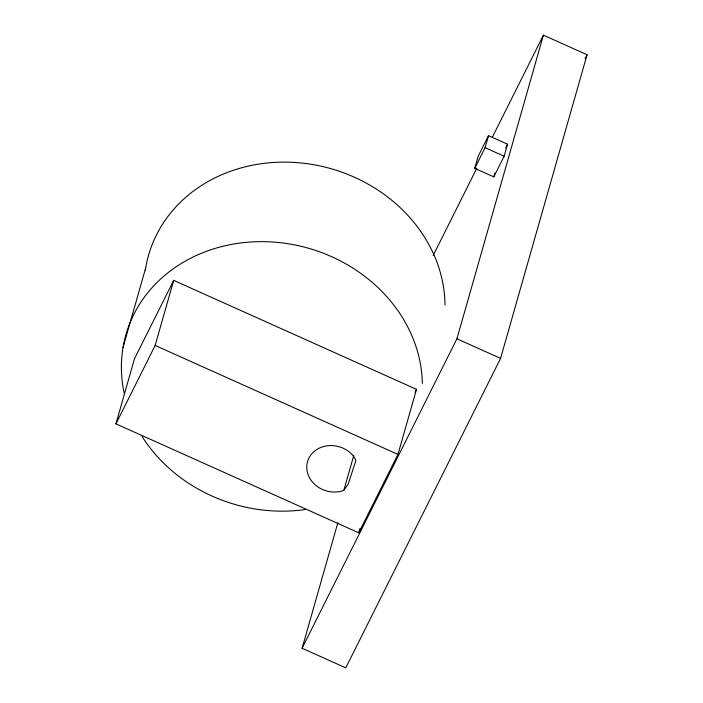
<?xml version="1.0" encoding="UTF-8"?>
<svg xmlns="http://www.w3.org/2000/svg" width="703" height="703" viewBox="0 0 703 703"><rect width="100%" height="100%" fill="white"/><g stroke="black" fill="none" stroke-linecap="round" stroke-linejoin="round"><path stroke-width="1.05" d="M123.025 347.519L145.67 268.001M115.933 423.847L134.466 358.785L173.685 280.383L416.492 389.348L397.96 454.41L358.732 532.812L115.933 423.847L155.152 345.445L173.685 280.383M343.864 490.246L348.205 484.042L355.621 461.309L355.648 459.771L353.556 456.273A26.169 22.979 15.9 0 0 319.136 448.215A26.169 22.979 15.9 0 0 309.505 477.741A26.169 22.979 15.9 0 0 342.247 490.949L343.864 490.246L353.714 455.667M492.46 137.006L543.41 35.15L587.067 54.746L500.58 358.381L345.753 667.85L302.097 648.254L337.835 522.795M358.732 532.812L359.927 528.612M474.762 168.333L478.198 156.277L488.523 135.653L507.566 144.194L504.13 156.242L493.814 176.875L474.762 168.333L485.088 147.7L488.523 135.653M493.814 176.875L494.956 172.859M302.097 648.254L456.924 338.784L543.41 35.15M433.171 255.505L476.775 168.342M505.685 147.946L507.566 144.194M415.016 392.292L416.492 389.348M585.107 58.657L587.067 54.746M485.088 147.7L504.13 156.242M456.924 338.784L500.58 358.381M155.152 345.445L397.96 454.41M305.225 509.543A151.795 133.271 15.9 0 1 142.068 436.431M124.203 393.188A151.795 133.271 15.9 0 1 256.103 241.735A151.795 133.271 15.9 0 1 422.345 383.434M145.336 270.137A151.795 133.271 15.9 0 1 303.766 163.263A151.795 133.271 15.9 0 1 445.008 305.014"/></g></svg>
